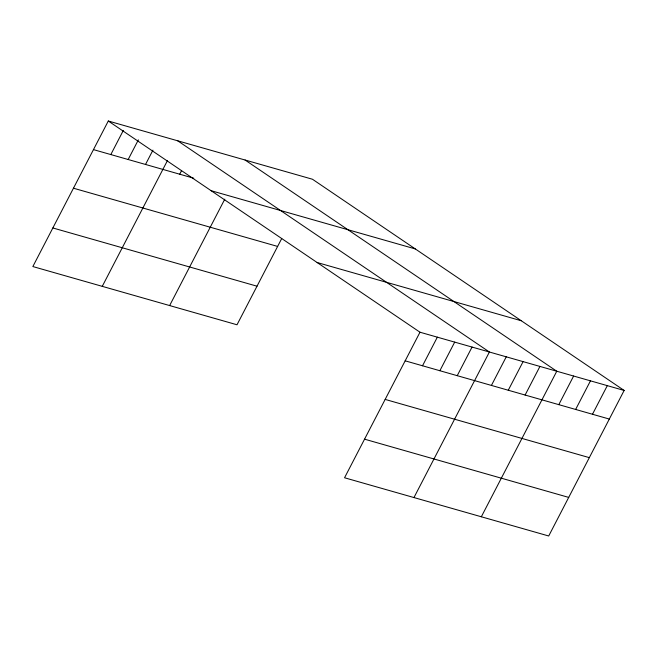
<?xml version="1.0" encoding="UTF-8"?>
<svg xmlns="http://www.w3.org/2000/svg" width="657" height="657" viewBox="0 0 657 657"><rect width="100%" height="100%" fill="white"/><g stroke="black" fill="none" stroke-linecap="round" stroke-linejoin="round"><path stroke-width="0.99" d="M624.15 390.447L419.987 332.22L344.547 477.762L548.71 535.989L624.15 390.447L312.453 179.238L108.29 121.011L32.85 266.553L237.013 324.78L281.713 238.54M110.819 154.567L123.327 130.431M128.172 159.511L138.364 139.851M145.525 164.464L152.941 150.157M102.262 286.345L167.51 160.472M179.722 174.22L181.57 170.639M169.637 305.562L224.793 199.153M422.517 365.777L437.348 337.164M439.87 370.72L454.701 342.116M457.223 375.673L472.054 347.068M413.967 497.554L489.408 352.021L177.702 140.812M491.42 385.429L506.251 356.825M508.263 390.233L523.095 361.629M525.107 395.038L539.931 366.434M481.335 516.772L556.775 371.238L245.077 160.021M558.795 404.646L573.618 376.042M575.639 409.451L590.462 380.846M592.483 414.255L607.306 385.643M93.466 149.615L193.758 178.219M211.152 190.711L415.314 248.937M73.461 188.206L277.624 246.432M317.134 262.521L521.288 320.756M52.856 227.963L257.01 286.197M405.164 360.824L609.318 419.059M385.158 399.415L589.321 457.642M364.553 439.172L568.707 497.406M108.29 121.011L419.987 332.22"/></g></svg>
